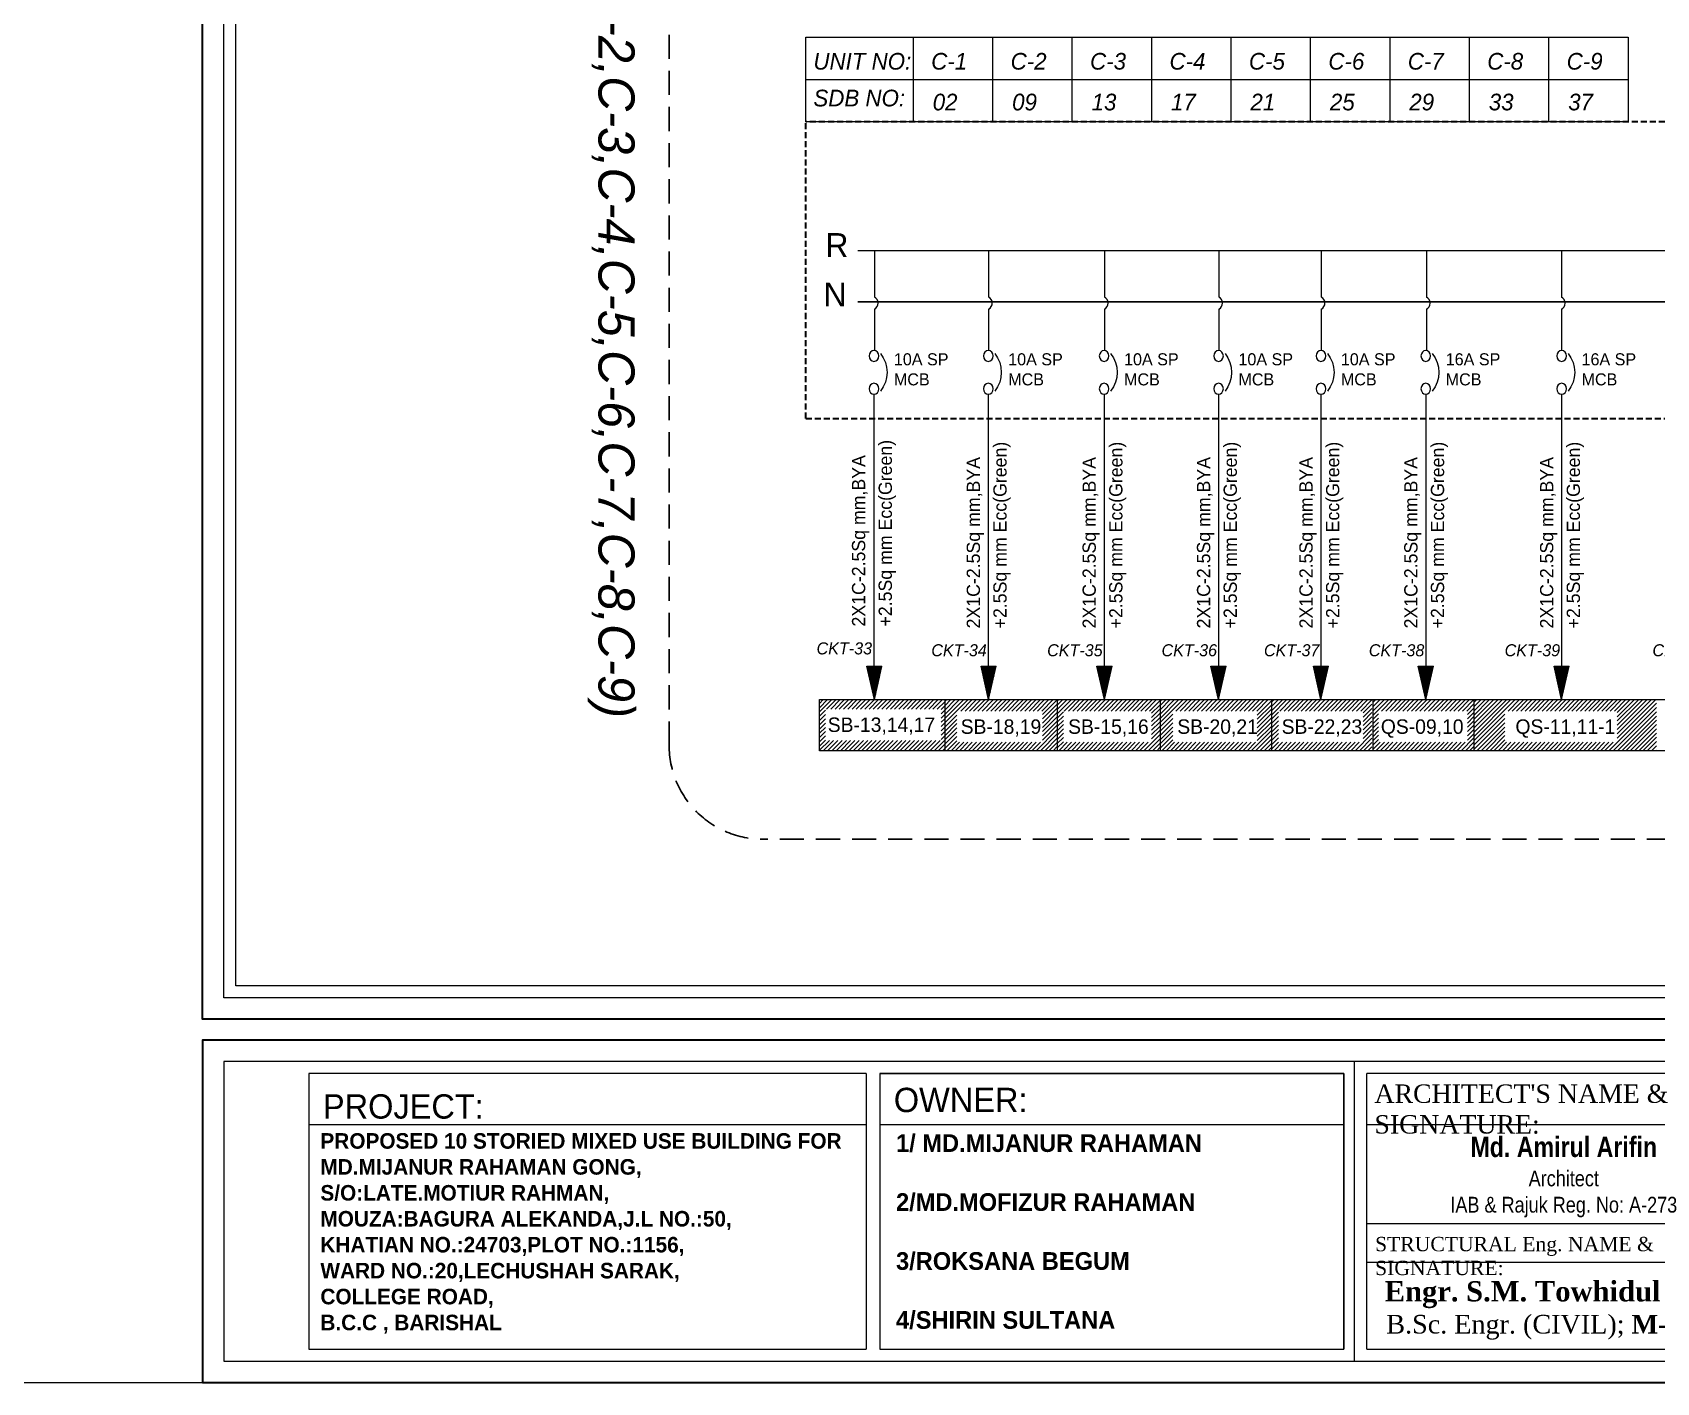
# Model space of a CAD drawing. Header units: inches. Extents: x 109699 to 44449955, y -10987 to 15824140.
# Drawn here: x 215692 to 216367, y -4569 to -4009 of the extents above; entities that cross this region are included whole.
import ezdxf

# ---------------------------------------------------------------- set-up
doc = ezdxf.new("R2010")
doc.units = ezdxf.units.IN
doc.header["$LTSCALE"] = 5
doc.header["$MEASUREMENT"] = 0
doc.linetypes.add('DASHED', pattern=[0.75, 0.5, -0.25])
doc.linetypes.add('DASHED2', pattern=[0.375, 0.25, -0.125])
doc.layers.get('0').update_dxf_attribs({"color": 123})
doc.layers.get('Defpoints').update_dxf_attribs({"lineweight": 5})
for name, color, linetype, lineweight in [('@NORMAL', 7, 'Continuous', 5), ('CKT-TEXT', 6, 'Continuous', 9), ('E-BOX', 20, 'Continuous', 30), ('E-BUSBER-B', 21, 'Continuous', 18), ('E-BUSBER-N', 131, 'Continuous', 18), ('E-CKT-CABLE', 116, 'Continuous', 18), ('E-CKT-TEXT', 135, 'Continuous', 18), ('E-CKT-TEXT-2', 7, 'Continuous', 9), ('E-MCCB', 5, 'Continuous', 13), ('E-QS-Socket-15A', 1, 'Continuous', 9), ('E-SB-Switch-Board', 106, 'Continuous', 18), ('H', 252, 'Continuous', 9), ('Text', 7, 'Continuous', 0), ('WALL-1', 8, 'Continuous', 9)]:
    doc.layers.add(name, color=color, linetype=linetype, lineweight=lineweight)
doc.layers.add('T', color=8, linetype='Continuous')
doc.styles.add('RomanS', font='romans.shx')
doc.styles.add('SH-T2', font='times.ttf')
doc.styles.get("Standard").update_dxf_attribs({"font": 'times.ttf'})
doc.styles.add('TAVE2', font='ROM_____.PFB')
pattern_1 = [(45, (17594.0868, 1251.2949), (-0.8838834765, 0.8838834765), [])]

# ---------------------------------------------------------------- blocks, each defined once
blk = doc.blocks.new('zxczxczxcz')
at = {"layer": '@NORMAL'}
for points in [[(177327.5, -15450.1), (175295.2, -15450.1), (175295.2, -14276.8), (177327.5, -14276.8)], [(177319.9, -15442.5), (175302.8, -15442.5), (175302.8, -14284.5), (177319.9, -14284.5)]]:
    blk.add_lwpolyline(points, close=True, dxfattribs=at)
at = {"layer": 'Text'}
for p, q in [((176008.4, -15679.2), (176008.4, -15490.2)), ((175700.4, -15497.8), (175700.4, -15671.6)), ((175709, -15497.8), (176001.6, -15497.8)), ((175709, -15497.8), (175709, -15671.6)), ((176001.6, -15497.8), (176001.6, -15671.6)), ((176001.6, -15671.6), (176001.6, -15497.8)), ((176016.1, -15671.6), (176016.1, -15497.8)), ((175349, -15529.9), (175700.4, -15529.9)), ((175709, -15529.9), (176001.6, -15529.9)), ((176016.1, -15529.9), (176262.5, -15529.9)), ((176016.1, -15592.4), (176262.5, -15592.4)), ((176016.1, -15616.8), (176262.5, -15616.8))]:
    blk.add_line(p, q, dxfattribs=at)
at = {"layer": 'Text', "lineweight": 30}
blk.add_lwpolyline([(177005.9, -15476.8), (175281.8, -15476.8), (175281.8, -15692.6), (177005.9, -15692.6)], close=True, dxfattribs=at)
at = {"layer": 'Text'}
blk.add_lwpolyline([(176997.7, -15490.2), (175295.2, -15490.2), (175295.2, -15679.2), (176997.7, -15679.2)], close=True, dxfattribs=at)
for points in [[(175700.4, -15497.8), (175349, -15497.8), (175349, -15671.6), (175700.4, -15671.6)], [(176001.6, -15497.8), (175709, -15497.8)], [(176524.2, -15497.8), (176016.1, -15497.8)], [(175709, -15671.6), (176001.6, -15671.6)], [(176016.1, -15671.6), (176524.2, -15671.6)]]:
    blk.add_lwpolyline(points, dxfattribs=at)
at = {"layer": 'WALL-1', "lineweight": 30}
blk.add_lwpolyline([(177340.9, -15463.5), (175281.8, -15463.5), (175281.8, -14263.5), (177340.9, -14263.5)], close=True, dxfattribs=at)
at = {"layer": 'Text'}
for s, insert, char_height, width, attachment_point in [("{\\C1;ARCHITECT'S NAME & SIGNATURE:}", (176020.9, -15504.7, 29.8), 11.609, 235.441, 1), ('{\\fFranklin Gothic Medium Cond|b0|i0|c0|p34;\\C1;PROJECT:}', (175357.8, -15510.9, 91), 15.338, 414.227, 1), ('{\\fFranklin Gothic Medium|b0|i0|c0|p34;\\C1;OWNER:}', (175717.8, -15506.8), 15.338, 414.227, 1), ('\\pt35.29515;{\\fCentury Gothic|b1|i0|c0|p34;PROPOSED 10 STORIED MIXED USE BUILDING FOR \\PMD.MIJANUR RAHAMAN GONG,\\PS/O:LATE.MOTIUR RAHMAN, \\PMOUZA:BAGURA ALEKANDA,J.L NO.:50,\\PKHATIAN NO.:24703,PLOT NO.:1156,\\PWARD NO.:20,LECHUSHAH SARAK,\\P\\pt67.08058;COLLEGE ROAD, \\PB.C.C , BARISHAL }', (175356.2, -15535.4), 9.808, 458.165, 1), ('{\\fArial Narrow|b1|i0|c0|p34;Md. Amirul Arifin\\P\\fArial Narrow|b0|i0|c0|p34;\\H0.7794x;Architect\\PIAB & Rajuk Reg. No: A-273\\fCentury Gothic|b0|i0|c0|p34;\\L\\P\\H1.283x;\\l \\P\\fFranklin Gothic Medium|b0|i0|c0|p34; \\fFranklin Gothic Book|b0|i0|c0|p34;\\H0.6173x;  \\fFranklin Gothic Medium|b0|i0|c0|p34;\\H1.62x; \\fFranklin Gothic Book|b0|i0|c0|p34;\\H0.6173x; \\fFranklin Gothic Medium|b0|i0|c0|p34;\\H1.62x;                                                                                       }', (176140.3, -15537.7), 12.7553, 248.971, 2), ('{\\C1;STRUCTURAL Eng. NAME & SIGNATURE:}', (176021.3, -15600.8, 29.8), 9.029, 235.441, 1), ('{\\fTimes New Roman|b1|i0|c0|p18; Engr. S.M. Towhidul Alam\\P\\fTimes New Roman|b0|i0|c0|p18; \\H0.9205x;B.Sc. Engr. (CIVIL); \\fTimes New Roman|b1|i0|c0|p18;M-23859}', (176136.8, -15628.7, -14.9), 12.7553, 248.971, 2)]:
    blk.add_mtext(s, dxfattribs=dict(at, insert=insert, char_height=char_height, width=width, attachment_point=attachment_point))
at = {"layer": 'Text', "linetype": 'Continuous', "insert": (175719.2, -15536.1), "char_height": 11.145, "width": 329.404, "attachment_point": 1, "style": 'SH-T2'}
blk.add_mtext('\\pt76.20062;{\\fCentury Gothic|b1|i0|c0|p34;1/ MD.MIJANUR RAHAMAN \\P\\P2/MD.MOFIZUR RAHAMAN\\P \\P3/ROKSANA BEGUM\\P\\P4/SHIRIN SULTANA}', dxfattribs=at)
blk = doc.blocks.new('E-CKT TEXT')
for p, q in [((648438.87, 22105.08), (648437.12, 22112.85)), ((648437.12, 22112.85), (648440.62, 22112.85)), ((648437.16, 22112.65), (648437.36, 22112.85)), ((648437.21, 22112.43), (648437.63, 22112.85)), ((648437.26, 22112.21), (648437.89, 22112.85)), ((648437.31, 22112), (648438.16, 22112.85)), ((648437.36, 22111.78), (648438.43, 22112.85)), ((648437.41, 22111.56), (648438.69, 22112.85)), ((648437.46, 22111.35), (648438.96, 22112.85)), ((648437.51, 22111.13), (648439.22, 22112.85)), ((648437.55, 22110.92), (648439.49, 22112.85)), ((648437.6, 22110.7), (648439.75, 22112.85)), ((648437.65, 22110.48), (648440.02, 22112.85)), ((648437.7, 22110.27), (648440.28, 22112.85)), ((648437.75, 22110.05), (648440.55, 22112.85)), ((648437.8, 22109.83), (648440.57, 22112.6)), ((648437.85, 22109.62), (648440.49, 22112.26)), ((648437.9, 22109.4), (648440.41, 22111.92)), ((648437.94, 22109.18), (648440.34, 22111.58)), ((648437.99, 22108.97), (648440.26, 22111.23)), ((648438.04, 22108.75), (648440.18, 22110.89)), ((648438.09, 22108.54), (648440.11, 22110.55)), ((648438.14, 22108.32), (648440.03, 22110.21)), ((648438.19, 22108.1), (648439.95, 22109.86)), ((648438.24, 22107.89), (648439.87, 22109.52)), ((648438.29, 22107.67), (648439.8, 22109.18)), ((648438.87, 22105.08), (648440.62, 22112.85)), ((648438.34, 22107.45), (648439.72, 22108.84)), ((648438.38, 22107.24), (648439.64, 22108.49)), ((648438.43, 22107.02), (648439.56, 22108.15)), ((648438.48, 22106.8), (648439.49, 22107.81)), ((648438.53, 22106.59), (648439.41, 22107.47)), ((648438.58, 22106.37), (648439.33, 22107.13)), ((648438.63, 22106.16), (648439.26, 22106.78)), ((648438.68, 22105.94), (648439.18, 22106.44)), ((648438.73, 22105.72), (648439.1, 22106.1)), ((648438.77, 22105.51), (648439.02, 22105.76)), ((648438.82, 22105.29), (648438.95, 22105.41))]:
    blk.add_line(p, q)
blk = doc.blocks.new('A$C7DE01C66')
at = {"layer": 'E-CKT-CABLE'}
for p, q in [((0, 25.02), (0, 13.35)), ((0, 10.31), (0, 0))]:
    blk.add_line(p, q, dxfattribs=at)
blk.add_arc((-0.81, 11.83), 1.72, 298.1075, 61.8925, dxfattribs=at)

msp = doc.modelspace()

# ---------------------------------------------------------------- hatches: boundary and pattern name
at = {"layer": 'E-QS-Socket-15A'}
h = msp.add_hatch(dxfattribs=at)
h.set_pattern_fill('ANSI31', color=1, scale=10)
h.set_pattern_definition([(45, (19483.2844, 1236.959), (-0.8838834765, 0.8838834765), [])])
h.paths.add_polyline_path([(216290.68, -4285.42), (216272.2, -4285.42), (216272.2, -4285.42), (216272.2, -4285.42), (216248.77, -4285.42), (216248.77, -4306.61), (216290.68, -4306.61)])
h.paths.add_polyline_path([(216251.15, -4303.11), (216288.04, -4303.11), (216288.04, -4290.15), (216251.15, -4290.15)], flags=16)
h = msp.add_hatch(dxfattribs=at)
h.set_pattern_fill('ANSI31', color=1, scale=10)
h.set_pattern_definition([(45, (19525.1964, 1236.959), (-0.8838834765, 0.8838834765), [])])
h.paths.add_polyline_path([(216366.44, -4285.42), (216314.11, -4285.42), (216314.11, -4285.42), (216314.11, -4285.42), (216290.68, -4285.42), (216290.68, -4306.61), (216366.44, -4306.61)])
h.paths.add_polyline_path([(216303.54, -4303.11), (216350.24, -4303.11), (216350.24, -4290.15), (216303.54, -4290.15)], flags=16)
at = {"layer": 'E-SB-Switch-Board'}
h = msp.add_hatch(dxfattribs=at)
h.set_pattern_fill('ANSI31', color=256, scale=10)
h.set_pattern_definition(pattern_1)
h.paths.add_polyline_path([(216041.77, -4285.42), (216041.77, -4285.42), (216041.77, -4285.42), (216018.96, -4285.42), (216018.96, -4306.61), (216070.97, -4306.61), (216070.97, -4285.42)])
h.paths.add_polyline_path([(216021.43, -4302.33), (216069.47, -4302.33), (216069.47, -4289.38), (216021.43, -4289.38)], flags=16)
h = msp.add_hatch(dxfattribs=at)
h.set_pattern_fill('ANSI31', color=256, scale=10)
h.set_pattern_definition(pattern_1)
h.paths.add_polyline_path([(216071, -4285.42), (216071, -4306.61), (216117.73, -4306.61), (216117.73, -4285.42)])
h.paths.add_polyline_path([(216076, -4303.11), (216111.56, -4303.11), (216111.56, -4290.15), (216076, -4290.15)], flags=16)
h = msp.add_hatch(dxfattribs=at)
h.set_pattern_fill('ANSI31', color=256, scale=10)
h.set_pattern_definition([(45, (19478.8569, 1236.959), (-0.8838834765, 0.8838834765), [])])
h.paths.add_polyline_path([(216160.25, -4306.61), (216160.25, -4285.42), (216138.33, -4285.42), (216138.33, -4285.42), (216138.33, -4285.42), (216117.73, -4285.42), (216117.73, -4306.61)])
h.paths.add_polyline_path([(216120.29, -4303.11), (216156.9, -4303.11), (216156.9, -4290.15), (216120.29, -4290.15)], flags=16)
h = msp.add_hatch(dxfattribs=at)
h.set_pattern_fill('ANSI31', color=256, scale=10)
h.set_pattern_definition([(45, (19521.6691, 1236.959), (-0.8838834765, 0.8838834765), [])])
h.paths.add_polyline_path([(216206.59, -4306.61), (216206.59, -4285.42), (216181.14, -4285.42), (216181.14, -4285.42), (216181.14, -4285.42), (216160.54, -4285.42), (216160.54, -4306.61)])
h.paths.add_polyline_path([(216165.65, -4303.11), (216200.7, -4303.11), (216200.7, -4290.15), (216165.65, -4290.15)], flags=16)
h = msp.add_hatch(dxfattribs=at)
h.set_pattern_fill('ANSI31', color=256, scale=10)
h.set_pattern_definition([(45, (16218.5876, 1251.2949), (-0.8838834765, 0.8838834765), [])])
h.paths.add_polyline_path([(216248.33, -4285.42), (216228.37, -4285.42), (216228.37, -4285.42), (216228.37, -4285.42), (216206.82, -4285.42), (216206.82, -4306.61), (216248.33, -4306.61)])
h.paths.add_polyline_path([(216209.56, -4303.11), (216244.69, -4303.11), (216244.69, -4290.15), (216209.56, -4290.15)], flags=16)

# ---------------------------------------------------------------- linework, layer by layer
at = {"linetype": 'DASHED2', "lineweight": 25, "ltscale": 8}
msp.add_lwpolyline([(215995.47, -3938.19), (216927.53, -3938.19, -0.414214), (216966.41, -3977.07), (216966.41, -4304.46, -0.414214), (216927.53, -4343.34), (215995.47, -4343.34, -0.414214), (215956.59, -4304.46), (215956.59, -3977.07, -0.414214)], format="xyb", close=True, dxfattribs=at)
at = {"layer": 'CKT-TEXT', "extrusion": (0, 0, -1)}
for centre in [(216084.6, -4149.6), (216132.7, -4149.6), (216180.2, -4149.6), (216222.72, -4149.6), (216266.25, -4149.6), (216322.64, -4149.6)]:
    msp.add_ellipse(centre, major_axis=(0, 11.32), ratio=0.8736, start_param=0.810857, end_param=2.330736, dxfattribs=at)
at = {"layer": 'Defpoints', "ltscale": 0.5}
msp.add_ray((184484.87, -4568.82), (1, 0), dxfattribs=at)
at = {"layer": 'E-BOX', "linetype": 'DASHED'}
for p, q in [((216013.33, -4168.71), (216013.33, -4045.69)), ((216745.03, -4045.69), (216013.33, -4045.69)), ((216745.03, -4045.69), (216013.33, -4045.69)), ((216013.33, -4168.71), (216921.1, -4168.71))]:
    msp.add_line(p, q, dxfattribs=at)
at = {"layer": 'E-BUSBER-B', "color": 1}
msp.add_line((216034.9, -4099), (216912.64, -4099), dxfattribs=at)
at = {"layer": 'E-BUSBER-N', "lineweight": 25}
msp.add_line((216034.9, -4120.35), (216912.64, -4120.35), dxfattribs=at)
at = {"layer": 'E-CKT-CABLE'}
for p, q in [((216041.62, -4158.7), (216041.62, -4285.42)), ((216089.08, -4158.7), (216089.08, -4285.42)), ((216137.17, -4158.7), (216137.17, -4285.42)), ((216184.67, -4158.7), (216184.67, -4285.42)), ((216227.19, -4158.7), (216227.19, -4285.42)), ((216270.72, -4158.7), (216270.72, -4285.42)), ((216327.12, -4158.7), (216327.12, -4285.42)), ((216070.97, -4285.42), (216070.97, -4306.61)), ((216117.73, -4285.42), (216117.73, -4306.61)), ((216160.39, -4285.42), (216160.39, -4306.61))]:
    msp.add_line(p, q, dxfattribs=at)
msp.add_lwpolyline([(216018.96, -4285.42), (216861.43, -4285.42), (216861.43, -4306.61), (216018.96, -4306.61)], close=True, dxfattribs=at)
at = {"layer": 'E-MCCB', "extrusion": (0, 0, -1)}
for centre, major_axis, start_param, end_param in [((216041.62, -4142.77), (0, 2.28), 1.57079632679372, 7.853981633973307), ((216037.14, -4149.6), (0, 11.32), 0.810857, 2.330736), ((216089.08, -4142.77), (0, 2.28), 1.570796326787449, 7.853981633967035), ((216137.17, -4142.77), (0, 2.28), 1.570796326787449, 7.853981633967035), ((216184.67, -4142.77), (0, 2.28), 1.570796326787449, 7.853981633967035), ((216227.19, -4142.77), (0, 2.28), 1.570796326787449, 7.853981633967035), ((216270.72, -4142.77), (0, 2.28), 1.570796326787449, 7.853981633967035), ((216327.12, -4142.77), (0, 2.28), 1.57079632679372, 7.853981633973307), ((216041.62, -4156.42), (0, 2.28), 1.570796326795389, 7.853981633974975), ((216089.08, -4156.42), (0, 2.28), 1.570796326788042, 7.853981633967629), ((216137.17, -4156.42), (0, 2.28), 1.570796326788042, 7.853981633967629), ((216184.67, -4156.42), (0, 2.28), 1.570796326788042, 7.853981633967629), ((216227.19, -4156.42), (0, 2.28), 1.570796326788042, 7.853981633967629), ((216270.72, -4156.42), (0, 2.28), 1.570796326788042, 7.853981633967629), ((216327.12, -4156.42), (0, 2.28), 1.570796326795389, 7.853981633974975)]:
    msp.add_ellipse(centre, major_axis=major_axis, ratio=0.8736, start_param=start_param, end_param=end_param, dxfattribs=at)
at = {"layer": 'E-QS-Socket-15A', "color": 1}
msp.add_line((216290.68, -4285.42), (216290.68, -4306.61), dxfattribs=at)
at = {"layer": 'E-SB-Switch-Board'}
for p, q in [((216117.73, -4285.42), (216117.73, -4306.61)), ((216206.59, -4285.42), (216206.59, -4306.61)), ((216248.77, -4285.42), (216248.77, -4306.61))]:
    msp.add_line(p, q, dxfattribs=at)
at = {"layer": 'H', "ltscale": 0.5}
for p, q in [((216057.87, -4010.54), (216057.87, -4045.69)), ((216090.85, -4010.54), (216090.85, -4045.69)), ((216123.83, -4010.54), (216123.83, -4045.69)), ((216156.81, -4010.54), (216156.81, -4045.69)), ((216189.79, -4010.54), (216189.79, -4045.69)), ((216222.77, -4010.54), (216222.77, -4045.69)), ((216255.75, -4010.54), (216255.75, -4045.69)), ((216288.73, -4010.54), (216288.73, -4045.69)), ((216321.71, -4010.54), (216321.71, -4045.69)), ((216354.69, -4010.54), (216354.69, -4045.69)), ((216013.33, -4028.11), (216354.69, -4028.11))]:
    msp.add_line(p, q, dxfattribs=at)
msp.add_lwpolyline([(216013.33, -4010.54), (216354.69, -4010.54), (216354.69, -4045.69), (216013.33, -4045.69)], close=True, dxfattribs=at)

# ---------------------------------------------------------------- block references
at = {"layer": 'E-QS-Socket-15A', "ltscale": 10, "xscale": 1.65870814017606, "yscale": 1.65870814017606, "zscale": 1.65870814017606}
for p in [(216041.81, -4140.47), (216089.22, -4140.47), (216137.31, -4140.47), (216184.81, -4140.47), (216227.33, -4140.47), (216270.98, -4140.51), (216327.05, -4140.52)]:
    msp.add_blockref('A$C7DE01C66', p, dxfattribs=at)
at = {"layer": 'E-QS-Socket-15A', "color": 1, "xscale": 1.791404791323321, "yscale": 1.791404791323321, "zscale": 1.791404791323321}
for p in [(-945345.78, -43884.56), (-945289.38, -43884.56)]:
    msp.add_blockref('E-CKT TEXT', p, dxfattribs=at)
at = {"layer": 'E-SB-Switch-Board', "color": 1, "xscale": 1.791404791323321, "yscale": 1.791404791323321, "zscale": 1.791404791323321}
for p in [(-945574.73, -43884.56), (-945527.27, -43884.56), (-945479.18, -43884.56), (-945431.83, -43884.56), (-945389.31, -43884.56)]:
    msp.add_blockref('E-CKT TEXT', p, dxfattribs=at)
at = {"layer": 'WALL-1', "linetype": 'Continuous', "xscale": 0.6583637491200001, "yscale": 0.6583637491200001, "zscale": 0.6583637491200001}
msp.add_blockref('zxczxczxcz', (100363.62, 5762.61), dxfattribs=at)

# ---------------------------------------------------------------- texts
at = {"layer": 'CKT-TEXT', "char_height": 5, "width": 29.9821, "attachment_point": 1, "style": 'RomanS'}
for s, insert in [('{\\fCentury Gothic|b0|i0|c0|p34;10A SP\\PMCB}', (216049.88, -4141.68)), ('{\\fCentury Gothic|b0|i0|c0|p34;10A SP\\PMCB}', (216097.34, -4141.68)), ('{\\fCentury Gothic|b0|i0|c0|p34;10A SP\\PMCB}', (216145.44, -4141.68)), ('{\\fCentury Gothic|b0|i0|c0|p34;10A SP\\PMCB}', (216192.93, -4141.68)), ('{\\fCentury Gothic|b0|i0|c0|p34;10A SP\\PMCB}', (216235.46, -4141.68)), ('{\\fCentury Gothic|b0|i0|c0|p34;16A SP\\PMCB}', (216278.99, -4141.68)), ('{\\fCentury Gothic|b0|i0|c0|p34;16A SP\\PMCB}', (216335.38, -4141.68))]:
    msp.add_mtext(s, dxfattribs=dict(at, insert=insert))
at = {"layer": 'E-BUSBER-B', "color": 1, "style": 'TAVE2'}
msp.add_text('R', height=9.95, dxfattribs=at).set_placement((216021.4, -4101.78))
at = {"layer": 'E-BUSBER-N', "lineweight": 25, "style": 'TAVE2'}
msp.add_text('N', height=9.95, dxfattribs=at).set_placement((216020.67, -4122.27))
at = {"layer": 'E-CKT-TEXT', "color": 1, "char_height": 5, "width": 24.1526, "attachment_point": 1}
for s, insert in [('{\\fCentury Gothic|b0|i1|c0|p34;\\C256;CKT-33}', (216017.78, -4261.65)), ('{\\fCentury Gothic|b0|i1|c0|p34;\\C256;CKT-34}', (216065.42, -4262.43)), ('{\\fCentury Gothic|b0|i1|c0|p34;\\C256;CKT-35}', (216113.51, -4262.43)), ('{\\fCentury Gothic|b0|i1|c0|p34;\\C256;CKT-36}', (216161.01, -4262.43)), ('{\\fCentury Gothic|b0|i1|c0|p34;\\C256;CKT-37}', (216203.53, -4262.43)), ('{\\fCentury Gothic|b0|i1|c0|p34;\\C256;CKT-38}', (216247.07, -4262.43)), ('{\\fCentury Gothic|b0|i1|c0|p34;\\C256;CKT-39}', (216303.46, -4262.43)), ('{\\fCentury Gothic|b0|i1|c0|p34;\\C256;CKT-40}', (216364.83, -4262.43))]:
    msp.add_mtext(s, dxfattribs=dict(at, insert=insert))
at = {"layer": 'E-CKT-TEXT-2', "color": 7, "char_height": 5.5, "width": 121.8928, "attachment_point": 1, "rotation": 90, "style": 'RomanS'}
for s, insert in [('{\\fCentury Gothic|b0|i0|c0|p34;\\C256;+2.5Sq mm Ecc(Green) }', (216043.55, -4255.08)), ('{\\fCentury Gothic|b0|i0|c0|p34;\\C256;+2.5Sq mm Ecc(Green) }', (216091.18, -4255.86)), ('{\\fCentury Gothic|b0|i0|c0|p34;\\C256;+2.5Sq mm Ecc(Green) }', (216139.28, -4255.86)), ('{\\fCentury Gothic|b0|i0|c0|p34;\\C256;+2.5Sq mm Ecc(Green) }', (216186.78, -4255.86)), ('{\\fCentury Gothic|b0|i0|c0|p34;\\C256;+2.5Sq mm Ecc(Green) }', (216229.3, -4255.86)), ('{\\fCentury Gothic|b0|i0|c0|p34;\\C256;+2.5Sq mm Ecc(Green) }', (216272.83, -4255.86)), ('{\\fCentury Gothic|b0|i0|c0|p34;\\C256;+2.5Sq mm Ecc(Green) }', (216329.23, -4255.86)), ('{\\fCentury Gothic|b0|i0|c0|p34;\\C256;2X1C-2.5Sq mm,BYA}', (216032.48, -4255.08)), ('{\\fCentury Gothic|b0|i0|c0|p34;\\C256;2X1C-2.5Sq mm,BYA}', (216080.12, -4255.86)), ('{\\fCentury Gothic|b0|i0|c0|p34;\\C256;2X1C-2.5Sq mm,BYA}', (216128.21, -4255.86)), ('{\\fCentury Gothic|b0|i0|c0|p34;\\C256;2X1C-2.5Sq mm,BYA}', (216175.71, -4255.86)), ('{\\fCentury Gothic|b0|i0|c0|p34;\\C256;2X1C-2.5Sq mm,BYA}', (216218.23, -4255.86)), ('{\\fCentury Gothic|b0|i0|c0|p34;\\C256;2X1C-2.5Sq mm,BYA}', (216261.77, -4255.86)), ('{\\fCentury Gothic|b0|i0|c0|p34;\\C256;2X1C-2.5Sq mm,BYA}', (216318.16, -4255.86))]:
    msp.add_mtext(s, dxfattribs=dict(at, insert=insert))
at = {"layer": 'E-QS-Socket-15A', "color": 1, "char_height": 6, "width": 67.9723, "attachment_point": 1}
for s, insert in [('{\\fCentury Gothic|b0|i0|c0|p34;\\C256;QS-09,10}', (216252.05, -4293.62)), ('{\\fCentury Gothic|b0|i0|c0|p34;\\C256;QS-11,11-1}', (216307.94, -4293.62))]:
    msp.add_mtext(s, dxfattribs=dict(at, insert=insert))
at = {"layer": 'E-SB-Switch-Board', "color": 1, "char_height": 6, "attachment_point": 1}
for s, insert, width in [('{\\fCentury Gothic|b0|i0|c0|p34;\\C256;SB-13,14,17}', (216022.41, -4292.84), 44.0631), ('{\\fCentury Gothic|b0|i0|c0|p34;\\C256;SB-18,19}', (216077.61, -4293.62), 33.1236), ('{\\fCentury Gothic|b0|i0|c0|p34;\\C256;SB-15,16}', (216122.22, -4293.62), 33.1236), ('{\\fCentury Gothic|b0|i0|c0|p34;\\C256;SB-20,21}', (216167.54, -4293.62), 33.1236), ('{\\fCentury Gothic|b0|i0|c0|p34;\\C256;SB-22,23}', (216210.87, -4293.62), 33.1236)]:
    msp.add_mtext(s, dxfattribs=dict(at, insert=insert, width=width))
at = {"layer": 'T', "char_height": 6.9222, "attachment_point": 1, "style": 'TAVE2'}
for s, insert, width in [('{\\fCentury Gothic|b0|i1|c0|p34;UNIT NO:}', (216016.47, -4017.04), 58.0871), ('{\\fCentury Gothic|b0|i1|c0|p34;C-1}', (216065.38, -4017.04), 17.2058), ('{\\fCentury Gothic|b0|i1|c0|p34;C-2}', (216098.36, -4017.04), 19.9969), ('{\\fCentury Gothic|b0|i1|c0|p34;C-3}', (216131.34, -4017.04), 19.3731), ('{\\fCentury Gothic|b0|i1|c0|p34;C-4}', (216164.32, -4017.04), 21.4536), ('{\\fCentury Gothic|b0|i1|c0|p34;C-5\\P}', (216197.3, -4017.04), 18.7484), ('{\\fCentury Gothic|b0|i1|c0|p34;C-6\\P}', (216230.28, -4017.04), 18.7484), ('{\\fCentury Gothic|b0|i1|c0|p34;C-7\\P}', (216263.26, -4017.04), 18.7484), ('{\\fCentury Gothic|b0|i1|c0|p34;C-8\\P}', (216296.24, -4017.04), 18.7484), ('{\\fCentury Gothic|b0|i1|c0|p34;C-9\\P}', (216329.22, -4017.04), 18.7484), ('{\\fCentury Gothic|b0|i1|c0|p34;SDB NO:}', (216016.47, -4032.3), 58.0871), ('{\\fCentury Gothic|b0|i1|c0|p34;02}', (216066, -4033.96), 20.4676), ('{\\fCentury Gothic|b0|i1|c0|p34;09}', (216098.98, -4033.96), 20.775), ('{\\fCentury Gothic|b0|i1|c0|p34;13}', (216131.96, -4033.96), 20.6216), ('{\\fCentury Gothic|b0|i1|c0|p34;17}', (216164.94, -4033.96), 19.9969), ('{\\fCentury Gothic|b0|i1|c0|p34;21}', (216197.92, -4033.96), 19.9969), ('{\\fCentury Gothic|b0|i1|c0|p34;25}', (216230.9, -4033.96), 19.9969), ('{\\fCentury Gothic|b0|i1|c0|p34;29}', (216263.88, -4033.96), 19.9969), ('{\\fCentury Gothic|b0|i1|c0|p34;33}', (216296.86, -4033.96), 19.9969), ('{\\fCentury Gothic|b0|i1|c0|p34;37}', (216329.84, -4033.96), 19.9969)]:
    msp.add_mtext(s, dxfattribs=dict(at, insert=insert, width=width))
at = {"layer": 'Text', "insert": (215942.22, -3694.06), "char_height": 15, "width": 750.5724, "attachment_point": 1, "rotation": 270, "style": 'TAVE2'}
msp.add_mtext('\\A1;\\pt450;{\\fCentury Gothic|b0|i0|c0|p34;\\H0.88889x;Typical Floor (1st to 9th)\\A0;\\fCentury Gothic|b0|i1|c0|p34;\\H1.125x;-UNIT: C-1,C-2,C-3,C-4,C-5,C-6,C-7,C-8,C-9)}', dxfattribs=at)

doc.saveas('drawing.dxf')
